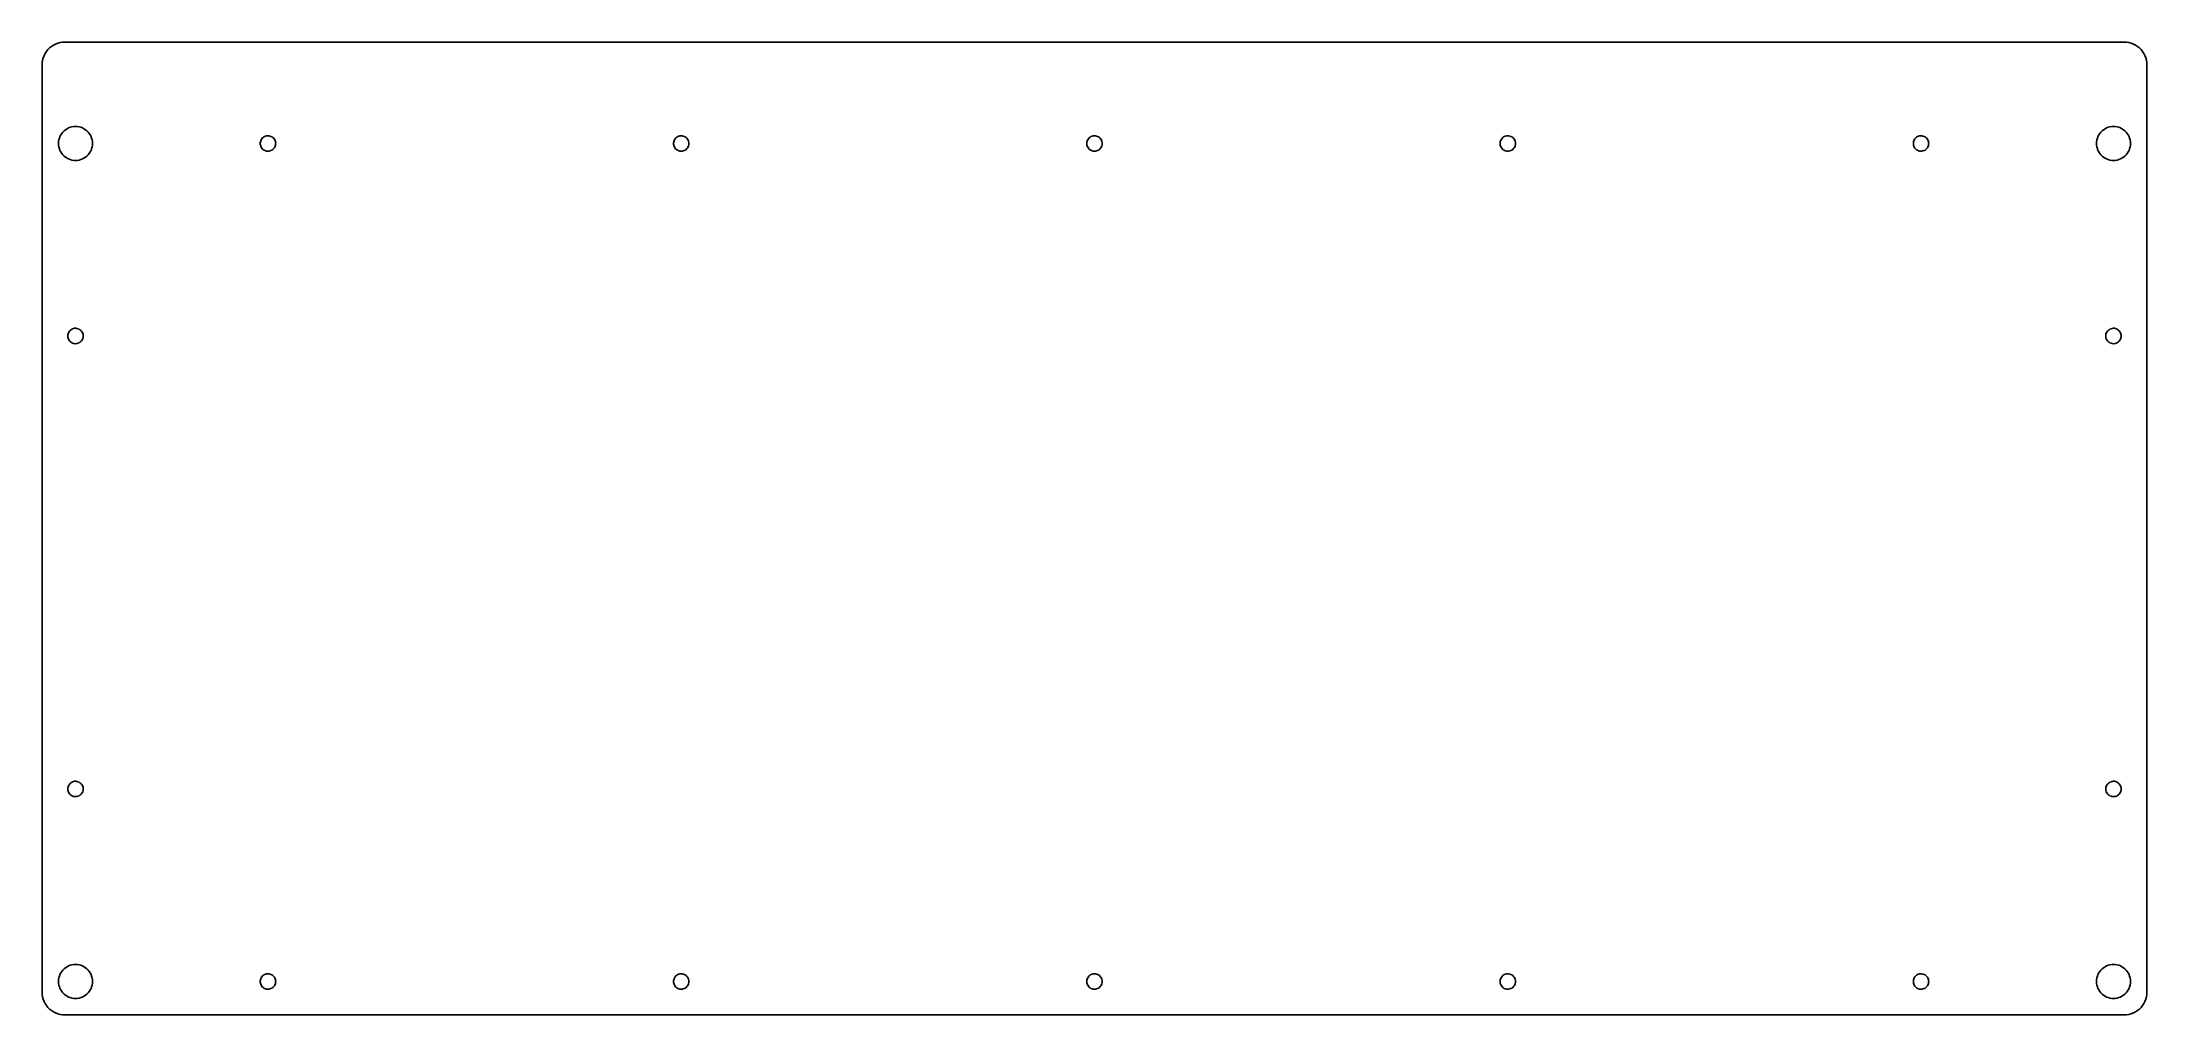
# Model space of a CAD drawing. Header units: metres. Extents: x -232 to 232, y -107 to 107.
import ezdxf

# ---------------------------------------------------------------- set-up
doc = ezdxf.new("R2010")
doc.units = ezdxf.units.M

msp = doc.modelspace()

# ---------------------------------------------------------------- linework, layer by layer
for p, q in [((-229.409, 106.943), (-229.875, 106.705)), ((-228.92, 107.13), (-229.409, 106.943)), ((-228.415, 107.266), (-228.92, 107.13)), ((-227.898, 107.348), (-228.415, 107.266)), ((-227.375, 107.375), (-227.898, 107.348)), ((227.375, 107.375), (-227.375, 107.375)), ((227.898, 107.348), (227.375, 107.375)), ((228.415, 107.266), (227.898, 107.348)), ((228.92, 107.13), (228.415, 107.266)), ((229.409, 106.943), (228.92, 107.13)), ((229.875, 106.705), (229.409, 106.943)), ((-232.348, 102.898), (-232.375, 102.375)), ((-232.375, 102.375), (-232.375, -102.375)), ((-232.266, 103.415), (-232.348, 102.898)), ((-232.13, 103.92), (-232.266, 103.415)), ((-231.943, 104.409), (-232.13, 103.92)), ((-231.705, 104.875), (-231.943, 104.409)), ((-231.42, 105.314), (-231.705, 104.875)), ((-231.091, 105.721), (-231.42, 105.314)), ((-230.721, 106.091), (-231.091, 105.721)), ((-230.314, 106.42), (-230.721, 106.091)), ((-229.875, 106.705), (-230.314, 106.42)), ((230.314, 106.42), (229.875, 106.705)), ((230.721, 106.091), (230.314, 106.42)), ((231.091, 105.721), (230.721, 106.091)), ((231.42, 105.314), (231.091, 105.721)), ((231.705, 104.875), (231.42, 105.314)), ((231.943, 104.409), (231.705, 104.875)), ((232.13, 103.92), (231.943, 104.409)), ((232.266, 103.415), (232.13, 103.92)), ((232.348, 102.898), (232.266, 103.415)), ((232.375, 102.375), (232.348, 102.898)), ((232.375, -102.375), (232.375, 102.375)), ((-226.875, 88.2476), (-226.525, 88.4258)), ((-226.525, 88.4258), (-226.159, 88.5665)), ((-226.159, 88.5665), (-225.78, 88.668)), ((-225.78, 88.668), (-225.392, 88.7294)), ((-225.392, 88.7294), (-225, 88.75)), ((-225, 88.75), (-224.608, 88.7294)), ((-224.608, 88.7294), (-224.22, 88.668)), ((-224.22, 88.668), (-223.841, 88.5665)), ((-223.841, 88.5665), (-223.475, 88.4258)), ((-223.475, 88.4258), (-223.125, 88.2476)), ((223.125, 88.2476), (223.475, 88.4258)), ((223.475, 88.4258), (223.841, 88.5665)), ((223.841, 88.5665), (224.22, 88.668)), ((224.22, 88.668), (224.608, 88.7294)), ((224.608, 88.7294), (225, 88.75)), ((225, 88.75), (225.392, 88.7294)), ((225.392, 88.7294), (225.78, 88.668)), ((225.78, 88.668), (226.159, 88.5665)), ((226.159, 88.5665), (226.525, 88.4258)), ((226.525, 88.4258), (226.875, 88.2476)), ((-228.75, 85), (-228.729, 85.392)), ((-228.729, 84.608), (-228.75, 85)), ((-228.729, 85.392), (-228.668, 85.7797)), ((-228.668, 84.2203), (-228.729, 84.608)), ((-228.668, 85.7797), (-228.566, 86.1588)), ((-228.566, 83.8412), (-228.668, 84.2203)), ((-228.566, 86.1588), (-228.426, 86.5253)), ((-228.426, 83.4747), (-228.566, 83.8412)), ((-228.426, 86.5253), (-228.248, 86.875)), ((-228.248, 86.875), (-228.034, 87.2042)), ((-228.034, 87.2042), (-227.787, 87.5092)), ((-227.787, 87.5092), (-227.509, 87.7868)), ((-227.509, 87.7868), (-227.204, 88.0338)), ((-227.204, 88.0338), (-226.875, 88.2476)), ((-223.125, 88.2476), (-222.796, 88.0338)), ((-222.796, 88.0338), (-222.491, 87.7868)), ((-222.491, 87.7868), (-222.213, 87.5092)), ((-222.213, 87.5092), (-221.966, 87.2042)), ((-221.966, 87.2042), (-221.752, 86.875)), ((-221.752, 86.875), (-221.574, 86.5253)), ((-221.574, 86.5253), (-221.434, 86.1588)), ((-221.434, 83.8412), (-221.574, 83.4747)), ((-221.434, 86.1588), (-221.332, 85.7797)), ((-221.332, 84.2203), (-221.434, 83.8412)), ((-221.332, 85.7797), (-221.271, 85.392)), ((-221.271, 84.608), (-221.332, 84.2203)), ((-221.271, 85.392), (-221.25, 85)), ((-221.25, 85), (-221.271, 84.608)), ((-184.195, 85.1241), (-184.159, 85.3696)), ((-184.195, 84.8759), (-184.195, 85.1241)), ((-184.159, 84.6304), (-184.195, 84.8759)), ((-184.159, 85.3696), (-184.088, 85.6073)), ((-184.088, 84.3927), (-184.159, 84.6304)), ((-184.088, 85.6073), (-183.982, 85.832)), ((-183.982, 84.168), (-184.088, 84.3927)), ((-183.982, 85.832), (-183.846, 86.039)), ((-183.846, 83.961), (-183.982, 84.168)), ((-183.846, 86.039), (-183.68, 86.2238)), ((-183.68, 83.7762), (-183.846, 83.961)), ((-183.68, 86.2238), (-183.489, 86.3826)), ((-183.489, 83.6174), (-183.68, 83.7762)), ((-183.489, 86.3826), (-183.277, 86.5119)), ((-183.277, 86.5119), (-183.049, 86.6089)), ((-183.049, 86.6089), (-182.809, 86.6717)), ((-182.809, 86.6717), (-182.562, 86.6989)), ((-182.562, 86.6989), (-182.314, 86.6898)), ((-182.314, 86.6898), (-182.07, 86.6447)), ((-182.07, 86.6447), (-181.835, 86.5646)), ((-181.835, 86.5646), (-181.614, 86.4511)), ((-181.614, 86.4511), (-181.413, 86.3067)), ((-181.413, 83.6933), (-181.614, 83.5489)), ((-181.413, 86.3067), (-181.234, 86.1344)), ((-181.234, 83.8656), (-181.413, 83.6933)), ((-181.234, 86.1344), (-181.082, 85.938)), ((-181.082, 84.062), (-181.234, 83.8656)), ((-181.082, 85.938), (-180.961, 85.7216)), ((-180.961, 84.2784), (-181.082, 84.062)), ((-180.961, 85.7216), (-180.872, 85.4898)), ((-180.872, 84.5102), (-180.961, 84.2784)), ((-180.872, 85.4898), (-180.818, 85.2475)), ((-180.818, 84.7525), (-180.872, 84.5102)), ((-180.818, 85.2475), (-180.8, 85)), ((-180.8, 85), (-180.818, 84.7525)), ((-92.9455, 85.1241), (-92.9093, 85.3696)), ((-92.9455, 84.8759), (-92.9455, 85.1241)), ((-92.9093, 84.6304), (-92.9455, 84.8759)), ((-92.9093, 85.3696), (-92.8378, 85.6073)), ((-92.8378, 84.3927), (-92.9093, 84.6304)), ((-92.8378, 85.6073), (-92.7325, 85.832)), ((-92.7325, 84.168), (-92.8378, 84.3927)), ((-92.7325, 85.832), (-92.5955, 86.039)), ((-92.5955, 83.961), (-92.7325, 84.168)), ((-92.5955, 86.039), (-92.4299, 86.2238)), ((-92.4299, 83.7762), (-92.5955, 83.961)), ((-92.4299, 86.2238), (-92.2392, 86.3826)), ((-92.2392, 83.6174), (-92.4299, 83.7762)), ((-92.2392, 86.3826), (-92.0273, 86.5119)), ((-92.0273, 86.5119), (-91.7989, 86.6089)), ((-91.7989, 86.6089), (-91.5588, 86.6717)), ((-91.5588, 86.6717), (-91.3121, 86.6989)), ((-91.3121, 86.6989), (-91.0641, 86.6898)), ((-91.0641, 86.6898), (-90.82, 86.6447)), ((-90.82, 86.6447), (-90.5851, 86.5646)), ((-90.5851, 86.5646), (-90.3644, 86.4511)), ((-90.3644, 86.4511), (-90.1626, 86.3067)), ((-90.1626, 83.6933), (-90.3644, 83.5489)), ((-90.1626, 86.3067), (-89.9839, 86.1344)), ((-89.9839, 83.8656), (-90.1626, 83.6933)), ((-89.9839, 86.1344), (-89.8322, 85.938)), ((-89.8322, 84.062), (-89.9839, 83.8656)), ((-89.8322, 85.938), (-89.7107, 85.7216)), ((-89.7107, 84.2784), (-89.8322, 84.062)), ((-89.7107, 85.7216), (-89.6221, 85.4898)), ((-89.6221, 84.5102), (-89.7107, 84.2784)), ((-89.6221, 85.4898), (-89.5681, 85.2475)), ((-89.5681, 84.7525), (-89.6221, 84.5102)), ((-89.5681, 85.2475), (-89.55, 85)), ((-89.55, 85), (-89.5681, 84.7525)), ((-1.69545, 85.1241), (-1.65932, 85.3696)), ((-1.69545, 84.8759), (-1.69545, 85.1241)), ((-1.65932, 84.6304), (-1.69545, 84.8759)), ((-1.65932, 85.3696), (-1.58781, 85.6073)), ((-1.58781, 84.3927), (-1.65932, 84.6304)), ((-1.58781, 85.6073), (-1.48248, 85.832)), ((-1.48248, 84.168), (-1.58781, 84.3927)), ((-1.48248, 85.832), (-1.34554, 86.039)), ((-1.34554, 83.961), (-1.48248, 84.168)), ((-1.34554, 86.039), (-1.17992, 86.2238)), ((-1.17992, 83.7762), (-1.34554, 83.961)), ((-1.17992, 86.2238), (-0.98915, 86.3826)), ((-0.98915, 83.6174), (-1.17992, 83.7762)), ((-0.98915, 86.3826), (-0.7773, 86.5119)), ((-0.7773, 86.5119), (-0.54889, 86.6089)), ((-0.54889, 86.6089), (-0.30878, 86.6717)), ((-0.30878, 86.6717), (-0.06207, 86.6989)), ((-0.06207, 86.6989), (0.18593, 86.6898)), ((0.18593, 86.6898), (0.42998, 86.6447)), ((0.42998, 86.6447), (0.66487, 86.5646)), ((0.66487, 86.5646), (0.88559, 86.4511)), ((0.88559, 86.4511), (1.08743, 86.3067)), ((1.08743, 83.6933), (0.88559, 83.5489)), ((1.08743, 86.3067), (1.2661, 86.1344)), ((1.2661, 83.8656), (1.08743, 83.6933)), ((1.2661, 86.1344), (1.41779, 85.938)), ((1.41779, 84.062), (1.2661, 83.8656)), ((1.41779, 85.938), (1.53926, 85.7216)), ((1.53926, 84.2784), (1.41779, 84.062)), ((1.53926, 85.7216), (1.62791, 85.4898)), ((1.62791, 84.5102), (1.53926, 84.2784)), ((1.62791, 85.4898), (1.68187, 85.2475)), ((1.68187, 84.7525), (1.62791, 84.5102)), ((1.68187, 85.2475), (1.7, 85)), ((1.7, 85), (1.68187, 84.7525)), ((89.5545, 85.1241), (89.5907, 85.3696)), ((89.5545, 84.8759), (89.5545, 85.1241)), ((89.5907, 84.6304), (89.5545, 84.8759)), ((89.5907, 85.3696), (89.6622, 85.6073)), ((89.6622, 84.3927), (89.5907, 84.6304)), ((89.6622, 85.6073), (89.7675, 85.832)), ((89.7675, 84.168), (89.6622, 84.3927)), ((89.7675, 85.832), (89.9044, 86.039)), ((89.9044, 83.961), (89.7675, 84.168)), ((89.9044, 86.039), (90.0701, 86.2238)), ((90.0701, 83.7762), (89.9044, 83.961)), ((90.0701, 86.2238), (90.2608, 86.3826)), ((90.2608, 83.6174), (90.0701, 83.7762)), ((90.2608, 86.3826), (90.4727, 86.5119)), ((90.4727, 86.5119), (90.7011, 86.6089)), ((90.7011, 86.6089), (90.9412, 86.6717)), ((90.9412, 86.6717), (91.1879, 86.6989)), ((91.1879, 86.6989), (91.4359, 86.6898)), ((91.4359, 86.6898), (91.68, 86.6447)), ((91.68, 86.6447), (91.9149, 86.5646)), ((91.9149, 86.5646), (92.1356, 86.4511)), ((92.1356, 86.4511), (92.3374, 86.3067)), ((92.3374, 83.6933), (92.1356, 83.5489)), ((92.3374, 86.3067), (92.5161, 86.1344)), ((92.5161, 83.8656), (92.3374, 83.6933)), ((92.5161, 86.1344), (92.6678, 85.938)), ((92.6678, 84.062), (92.5161, 83.8656)), ((92.6678, 85.938), (92.7893, 85.7216)), ((92.7893, 84.2784), (92.6678, 84.062)), ((92.7893, 85.7216), (92.8779, 85.4898)), ((92.8779, 84.5102), (92.7893, 84.2784)), ((92.8779, 85.4898), (92.9319, 85.2475)), ((92.9319, 84.7525), (92.8779, 84.5102)), ((92.9319, 85.2475), (92.95, 85)), ((92.95, 85), (92.9319, 84.7525)), ((180.805, 85.1241), (180.841, 85.3696)), ((180.805, 84.8759), (180.805, 85.1241)), ((180.841, 84.6304), (180.805, 84.8759)), ((180.841, 85.3696), (180.912, 85.6073)), ((180.912, 84.3927), (180.841, 84.6304)), ((180.912, 85.6073), (181.018, 85.832)), ((181.018, 84.168), (180.912, 84.3927)), ((181.018, 85.832), (181.154, 86.039)), ((181.154, 83.961), (181.018, 84.168)), ((181.154, 86.039), (181.32, 86.2238)), ((181.32, 83.7762), (181.154, 83.961)), ((181.32, 86.2238), (181.511, 86.3826)), ((181.511, 83.6174), (181.32, 83.7762)), ((181.511, 86.3826), (181.723, 86.5119)), ((181.723, 86.5119), (181.951, 86.6089)), ((181.951, 86.6089), (182.191, 86.6717)), ((182.191, 86.6717), (182.438, 86.6989)), ((182.438, 86.6989), (182.686, 86.6898)), ((182.686, 86.6898), (182.93, 86.6447)), ((182.93, 86.6447), (183.165, 86.5646)), ((183.165, 86.5646), (183.386, 86.4511)), ((183.386, 86.4511), (183.587, 86.3067)), ((183.587, 83.6933), (183.386, 83.5489)), ((183.587, 86.3067), (183.766, 86.1344)), ((183.766, 83.8656), (183.587, 83.6933)), ((183.766, 86.1344), (183.918, 85.938)), ((183.918, 84.062), (183.766, 83.8656)), ((183.918, 85.938), (184.039, 85.7216)), ((184.039, 84.2784), (183.918, 84.062)), ((184.039, 85.7216), (184.128, 85.4898)), ((184.128, 84.5102), (184.039, 84.2784)), ((184.128, 85.4898), (184.182, 85.2475)), ((184.182, 84.7525), (184.128, 84.5102)), ((184.182, 85.2475), (184.2, 85)), ((184.2, 85), (184.182, 84.7525)), ((221.25, 85), (221.271, 85.392)), ((221.271, 84.608), (221.25, 85)), ((221.271, 85.392), (221.332, 85.7797)), ((221.332, 84.2203), (221.271, 84.608)), ((221.332, 85.7797), (221.434, 86.1588)), ((221.434, 83.8412), (221.332, 84.2203)), ((221.434, 86.1588), (221.574, 86.5253)), ((221.574, 83.4747), (221.434, 83.8412)), ((221.574, 86.5253), (221.752, 86.875)), ((221.752, 86.875), (221.966, 87.2042)), ((221.966, 87.2042), (222.213, 87.5092)), ((222.213, 87.5092), (222.491, 87.7868)), ((222.491, 87.7868), (222.796, 88.0338)), ((222.796, 88.0338), (223.125, 88.2476)), ((226.875, 88.2476), (227.204, 88.0338)), ((227.204, 88.0338), (227.509, 87.7868)), ((227.509, 87.7868), (227.787, 87.5092)), ((227.787, 87.5092), (228.034, 87.2042)), ((228.034, 87.2042), (228.248, 86.875)), ((228.248, 86.875), (228.426, 86.5253)), ((228.426, 86.5253), (228.566, 86.1588)), ((228.566, 83.8412), (228.426, 83.4747)), ((228.566, 86.1588), (228.668, 85.7797)), ((228.668, 84.2203), (228.566, 83.8412)), ((228.668, 85.7797), (228.729, 85.392)), ((228.729, 84.608), (228.668, 84.2203)), ((228.729, 85.392), (228.75, 85)), ((228.75, 85), (228.729, 84.608)), ((-228.248, 83.125), (-228.426, 83.4747)), ((-228.034, 82.7958), (-228.248, 83.125)), ((-227.787, 82.4908), (-228.034, 82.7958)), ((-227.509, 82.2132), (-227.787, 82.4908)), ((-227.204, 81.9662), (-227.509, 82.2132)), ((-226.875, 81.7524), (-227.204, 81.9662)), ((-226.525, 81.5742), (-226.875, 81.7524)), ((-226.159, 81.4335), (-226.525, 81.5742)), ((-225.78, 81.3319), (-226.159, 81.4335)), ((-225.392, 81.2705), (-225.78, 81.3319)), ((-225, 81.25), (-225.392, 81.2705)), ((-224.608, 81.2705), (-225, 81.25)), ((-224.22, 81.3319), (-224.608, 81.2705)), ((-223.841, 81.4335), (-224.22, 81.3319)), ((-223.475, 81.5742), (-223.841, 81.4335)), ((-223.125, 81.7524), (-223.475, 81.5742)), ((-222.796, 81.9662), (-223.125, 81.7524)), ((-222.491, 82.2132), (-222.796, 81.9662)), ((-222.213, 82.4908), (-222.491, 82.2132)), ((-221.966, 82.7958), (-222.213, 82.4908)), ((-221.752, 83.125), (-221.966, 82.7958)), ((-221.574, 83.4747), (-221.752, 83.125)), ((-183.277, 83.4881), (-183.489, 83.6174)), ((-183.049, 83.3911), (-183.277, 83.4881)), ((-182.809, 83.3283), (-183.049, 83.3911)), ((-182.562, 83.3011), (-182.809, 83.3283)), ((-182.314, 83.3102), (-182.562, 83.3011)), ((-182.07, 83.3553), (-182.314, 83.3102)), ((-181.835, 83.4354), (-182.07, 83.3553)), ((-181.614, 83.5489), (-181.835, 83.4354)), ((-92.0273, 83.4881), (-92.2392, 83.6174)), ((-91.7989, 83.3911), (-92.0273, 83.4881)), ((-91.5588, 83.3283), (-91.7989, 83.3911)), ((-91.3121, 83.3011), (-91.5588, 83.3283)), ((-91.0641, 83.3102), (-91.3121, 83.3011)), ((-90.82, 83.3553), (-91.0641, 83.3102)), ((-90.5851, 83.4354), (-90.82, 83.3553)), ((-90.3644, 83.5489), (-90.5851, 83.4354)), ((-0.7773, 83.4881), (-0.98915, 83.6174)), ((-0.54889, 83.3911), (-0.7773, 83.4881)), ((-0.30878, 83.3283), (-0.54889, 83.3911)), ((-0.06207, 83.3011), (-0.30878, 83.3283)), ((0.18593, 83.3102), (-0.06207, 83.3011)), ((0.42998, 83.3553), (0.18593, 83.3102)), ((0.66487, 83.4354), (0.42998, 83.3553)), ((0.88559, 83.5489), (0.66487, 83.4354)), ((90.4727, 83.4881), (90.2608, 83.6174)), ((90.7011, 83.3911), (90.4727, 83.4881)), ((90.9412, 83.3283), (90.7011, 83.3911)), ((91.1879, 83.3011), (90.9412, 83.3283)), ((91.4359, 83.3102), (91.1879, 83.3011)), ((91.68, 83.3553), (91.4359, 83.3102)), ((91.9149, 83.4354), (91.68, 83.3553)), ((92.1356, 83.5489), (91.9149, 83.4354)), ((181.723, 83.4881), (181.511, 83.6174)), ((181.951, 83.3911), (181.723, 83.4881)), ((182.191, 83.3283), (181.951, 83.3911)), ((182.438, 83.3011), (182.191, 83.3283)), ((182.686, 83.3102), (182.438, 83.3011)), ((182.93, 83.3553), (182.686, 83.3102)), ((183.165, 83.4354), (182.93, 83.3553)), ((183.386, 83.5489), (183.165, 83.4354)), ((221.752, 83.125), (221.574, 83.4747)), ((221.966, 82.7958), (221.752, 83.125)), ((222.213, 82.4908), (221.966, 82.7958)), ((222.491, 82.2132), (222.213, 82.4908)), ((222.796, 81.9662), (222.491, 82.2132)), ((223.125, 81.7524), (222.796, 81.9662)), ((223.475, 81.5742), (223.125, 81.7524)), ((223.841, 81.4335), (223.475, 81.5742)), ((224.22, 81.3319), (223.841, 81.4335)), ((224.608, 81.2705), (224.22, 81.3319)), ((225, 81.25), (224.608, 81.2705)), ((225.392, 81.2705), (225, 81.25)), ((225.78, 81.3319), (225.392, 81.2705)), ((226.159, 81.4335), (225.78, 81.3319)), ((226.525, 81.5742), (226.159, 81.4335)), ((226.875, 81.7524), (226.525, 81.5742)), ((227.204, 81.9662), (226.875, 81.7524)), ((227.509, 82.2132), (227.204, 81.9662)), ((227.787, 82.4908), (227.509, 82.2132)), ((228.034, 82.7958), (227.787, 82.4908)), ((228.248, 83.125), (228.034, 82.7958)), ((228.426, 83.4747), (228.248, 83.125)), ((-226.7, 42.5), (-226.682, 42.7475)), ((-226.682, 42.2525), (-226.7, 42.5)), ((-226.682, 42.7475), (-226.628, 42.9898)), ((-226.628, 42.0102), (-226.682, 42.2525)), ((-226.628, 42.9898), (-226.539, 43.2216)), ((-226.539, 41.7784), (-226.628, 42.0102)), ((-226.539, 43.2216), (-226.418, 43.438)), ((-226.418, 43.438), (-226.266, 43.6344)), ((-226.266, 43.6344), (-226.087, 43.8067)), ((-226.087, 43.8067), (-225.886, 43.9511)), ((-225.886, 43.9511), (-225.665, 44.0646)), ((-225.665, 44.0646), (-225.43, 44.1447)), ((-225.43, 44.1447), (-225.186, 44.1898)), ((-225.186, 44.1898), (-224.938, 44.1989)), ((-224.938, 44.1989), (-224.691, 44.1717)), ((-224.691, 44.1717), (-224.451, 44.1089)), ((-224.451, 44.1089), (-224.223, 44.0119)), ((-224.223, 44.0119), (-224.011, 43.8826)), ((-224.011, 43.8826), (-223.82, 43.7238)), ((-223.82, 43.7238), (-223.654, 43.539)), ((-223.654, 43.539), (-223.518, 43.332)), ((-223.518, 43.332), (-223.412, 43.1073)), ((-223.412, 41.8927), (-223.518, 41.668)), ((-223.412, 43.1073), (-223.341, 42.8696)), ((-223.341, 42.1304), (-223.412, 41.8927)), ((-223.341, 42.8696), (-223.305, 42.6241)), ((-223.305, 42.3759), (-223.341, 42.1304)), ((-223.305, 42.6241), (-223.305, 42.3759)), ((223.305, 42.6241), (223.341, 42.8696)), ((223.305, 42.3759), (223.305, 42.6241)), ((223.341, 42.1304), (223.305, 42.3759)), ((223.341, 42.8696), (223.412, 43.1073)), ((223.412, 41.8927), (223.341, 42.1304)), ((223.412, 43.1073), (223.518, 43.332)), ((223.518, 41.668), (223.412, 41.8927)), ((223.518, 43.332), (223.654, 43.539)), ((223.654, 43.539), (223.82, 43.7238)), ((223.82, 43.7238), (224.011, 43.8826)), ((224.011, 43.8826), (224.223, 44.0119)), ((224.223, 44.0119), (224.451, 44.1089)), ((224.451, 44.1089), (224.691, 44.1717)), ((224.691, 44.1717), (224.938, 44.1989)), ((224.938, 44.1989), (225.186, 44.1898)), ((225.186, 44.1898), (225.43, 44.1447)), ((225.43, 44.1447), (225.665, 44.0646)), ((225.665, 44.0646), (225.886, 43.9511)), ((225.886, 43.9511), (226.087, 43.8067)), ((226.087, 43.8067), (226.266, 43.6344)), ((226.266, 43.6344), (226.418, 43.438)), ((226.418, 43.438), (226.539, 43.2216)), ((226.539, 43.2216), (226.628, 42.9898)), ((226.628, 42.0102), (226.539, 41.7784)), ((226.628, 42.9898), (226.682, 42.7475)), ((226.682, 42.2525), (226.628, 42.0102)), ((226.682, 42.7475), (226.7, 42.5)), ((226.7, 42.5), (226.682, 42.2525)), ((-226.418, 41.562), (-226.539, 41.7784)), ((-226.266, 41.3656), (-226.418, 41.562)), ((-226.087, 41.1933), (-226.266, 41.3656)), ((-225.886, 41.0489), (-226.087, 41.1933)), ((-225.665, 40.9354), (-225.886, 41.0489)), ((-225.43, 40.8553), (-225.665, 40.9354)), ((-225.186, 40.8102), (-225.43, 40.8553)), ((-224.938, 40.8011), (-225.186, 40.8102)), ((-224.691, 40.8283), (-224.938, 40.8011)), ((-224.451, 40.8911), (-224.691, 40.8283)), ((-224.223, 40.9881), (-224.451, 40.8911)), ((-224.011, 41.1174), (-224.223, 40.9881)), ((-223.82, 41.2762), (-224.011, 41.1174)), ((-223.654, 41.461), (-223.82, 41.2762)), ((-223.518, 41.668), (-223.654, 41.461)), ((223.654, 41.461), (223.518, 41.668)), ((223.82, 41.2762), (223.654, 41.461)), ((224.011, 41.1174), (223.82, 41.2762)), ((224.223, 40.9881), (224.011, 41.1174)), ((224.451, 40.8911), (224.223, 40.9881)), ((224.691, 40.8283), (224.451, 40.8911)), ((224.938, 40.8011), (224.691, 40.8283)), ((225.186, 40.8102), (224.938, 40.8011)), ((225.43, 40.8553), (225.186, 40.8102)), ((225.665, 40.9354), (225.43, 40.8553)), ((225.886, 41.0489), (225.665, 40.9354)), ((226.087, 41.1933), (225.886, 41.0489)), ((226.266, 41.3656), (226.087, 41.1933)), ((226.418, 41.562), (226.266, 41.3656)), ((226.539, 41.7784), (226.418, 41.562)), ((-226.7, -57.5), (-226.682, -57.2525)), ((-226.682, -57.7475), (-226.7, -57.5)), ((-226.682, -57.2525), (-226.628, -57.0102)), ((-226.628, -57.9898), (-226.682, -57.7475)), ((-226.628, -57.0102), (-226.539, -56.7784)), ((-226.539, -58.2216), (-226.628, -57.9898)), ((-226.539, -56.7784), (-226.418, -56.562)), ((-226.418, -58.438), (-226.539, -58.2216)), ((-226.418, -56.562), (-226.266, -56.3656)), ((-226.266, -58.6344), (-226.418, -58.438)), ((-226.266, -56.3656), (-226.087, -56.1933)), ((-226.087, -58.8067), (-226.266, -58.6344)), ((-226.087, -56.1933), (-225.886, -56.0489)), ((-225.886, -58.9511), (-226.087, -58.8067)), ((-225.886, -56.0489), (-225.665, -55.9354)), ((-225.665, -59.0646), (-225.886, -58.9511)), ((-225.665, -55.9354), (-225.43, -55.8553)), ((-225.43, -59.1447), (-225.665, -59.0646)), ((-225.43, -55.8553), (-225.186, -55.8102)), ((-225.186, -59.1898), (-225.43, -59.1447)), ((-225.186, -55.8102), (-224.938, -55.8011)), ((-224.938, -59.1989), (-225.186, -59.1898)), ((-224.938, -55.8011), (-224.691, -55.8283)), ((-224.691, -59.1717), (-224.938, -59.1989)), ((-224.691, -55.8283), (-224.451, -55.8911)), ((-224.451, -59.1089), (-224.691, -59.1717)), ((-224.451, -55.8911), (-224.223, -55.9881)), ((-224.223, -59.0119), (-224.451, -59.1089)), ((-224.223, -55.9881), (-224.011, -56.1174)), ((-224.011, -58.8826), (-224.223, -59.0119)), ((-224.011, -56.1174), (-223.82, -56.2762)), ((-223.82, -58.7238), (-224.011, -58.8826)), ((-223.82, -56.2762), (-223.654, -56.461)), ((-223.654, -58.539), (-223.82, -58.7238)), ((-223.654, -56.461), (-223.518, -56.668)), ((-223.518, -58.332), (-223.654, -58.539)), ((-223.518, -56.668), (-223.412, -56.8927)), ((-223.412, -58.1073), (-223.518, -58.332)), ((-223.412, -56.8927), (-223.341, -57.1304)), ((-223.341, -57.8696), (-223.412, -58.1073)), ((-223.341, -57.1304), (-223.305, -57.3759)), ((-223.305, -57.6241), (-223.341, -57.8696)), ((-223.305, -57.3759), (-223.305, -57.6241)), ((223.305, -57.3759), (223.341, -57.1304)), ((223.305, -57.6241), (223.305, -57.3759)), ((223.341, -57.8696), (223.305, -57.6241)), ((223.341, -57.1304), (223.412, -56.8927)), ((223.412, -58.1073), (223.341, -57.8696)), ((223.412, -56.8927), (223.518, -56.668)), ((223.518, -58.332), (223.412, -58.1073)), ((223.518, -56.668), (223.654, -56.461)), ((223.654, -58.539), (223.518, -58.332)), ((223.654, -56.461), (223.82, -56.2762)), ((223.82, -58.7238), (223.654, -58.539)), ((223.82, -56.2762), (224.011, -56.1174)), ((224.011, -58.8826), (223.82, -58.7238)), ((224.011, -56.1174), (224.223, -55.9881)), ((224.223, -59.0119), (224.011, -58.8826)), ((224.223, -55.9881), (224.451, -55.8911)), ((224.451, -59.1089), (224.223, -59.0119)), ((224.451, -55.8911), (224.691, -55.8283)), ((224.691, -59.1717), (224.451, -59.1089)), ((224.691, -55.8283), (224.938, -55.8011)), ((224.938, -59.1989), (224.691, -59.1717)), ((224.938, -55.8011), (225.186, -55.8102)), ((225.186, -59.1898), (224.938, -59.1989)), ((225.186, -55.8102), (225.43, -55.8553)), ((225.43, -59.1447), (225.186, -59.1898)), ((225.43, -55.8553), (225.665, -55.9354)), ((225.665, -59.0646), (225.43, -59.1447)), ((225.665, -55.9354), (225.886, -56.0489)), ((225.886, -58.9511), (225.665, -59.0646)), ((225.886, -56.0489), (226.087, -56.1933)), ((226.087, -58.8067), (225.886, -58.9511)), ((226.087, -56.1933), (226.266, -56.3656)), ((226.266, -58.6344), (226.087, -58.8067)), ((226.266, -56.3656), (226.418, -56.562)), ((226.418, -58.438), (226.266, -58.6344)), ((226.418, -56.562), (226.539, -56.7784)), ((226.539, -58.2216), (226.418, -58.438)), ((226.539, -56.7784), (226.628, -57.0102)), ((226.628, -57.9898), (226.539, -58.2216)), ((226.628, -57.0102), (226.682, -57.2525)), ((226.682, -57.7475), (226.628, -57.9898)), ((226.682, -57.2525), (226.7, -57.5)), ((226.7, -57.5), (226.682, -57.7475)), ((-228.034, -97.7958), (-227.787, -97.4908)), ((-227.787, -97.4908), (-227.509, -97.2132)), ((-227.509, -97.2132), (-227.204, -96.9662)), ((-227.204, -96.9662), (-226.875, -96.7524)), ((-226.875, -96.7524), (-226.525, -96.5742)), ((-226.525, -96.5742), (-226.159, -96.4335)), ((-226.159, -96.4335), (-225.78, -96.3319)), ((-225.78, -96.3319), (-225.392, -96.2705)), ((-225.392, -96.2705), (-225, -96.25)), ((-225, -96.25), (-224.608, -96.2705)), ((-224.608, -96.2705), (-224.22, -96.3319)), ((-224.22, -96.3319), (-223.841, -96.4335)), ((-223.841, -96.4335), (-223.475, -96.5742)), ((-223.475, -96.5742), (-223.125, -96.7524)), ((-223.125, -96.7524), (-222.796, -96.9662)), ((-222.796, -96.9662), (-222.491, -97.2132)), ((-222.491, -97.2132), (-222.213, -97.4908)), ((-222.213, -97.4908), (-221.966, -97.7958)), ((221.966, -97.7958), (222.213, -97.4908)), ((222.213, -97.4908), (222.491, -97.2132)), ((222.491, -97.2132), (222.796, -96.9662)), ((222.796, -96.9662), (223.125, -96.7524)), ((223.125, -96.7524), (223.475, -96.5742)), ((223.475, -96.5742), (223.841, -96.4335)), ((223.841, -96.4335), (224.22, -96.3319)), ((224.22, -96.3319), (224.608, -96.2705)), ((224.608, -96.2705), (225, -96.25)), ((225, -96.25), (225.392, -96.2705)), ((225.392, -96.2705), (225.78, -96.3319)), ((225.78, -96.3319), (226.159, -96.4335)), ((226.159, -96.4335), (226.525, -96.5742)), ((226.525, -96.5742), (226.875, -96.7524)), ((226.875, -96.7524), (227.204, -96.9662)), ((227.204, -96.9662), (227.509, -97.2132)), ((227.509, -97.2132), (227.787, -97.4908)), ((227.787, -97.4908), (228.034, -97.7958)), ((-228.75, -100), (-228.729, -99.608)), ((-228.729, -100.392), (-228.75, -100)), ((-228.729, -99.608), (-228.668, -99.2203)), ((-228.668, -100.78), (-228.729, -100.392)), ((-228.668, -99.2203), (-228.566, -98.8412)), ((-228.566, -101.159), (-228.668, -100.78)), ((-228.566, -98.8412), (-228.426, -98.4747)), ((-228.426, -101.525), (-228.566, -101.159)), ((-228.426, -98.4747), (-228.248, -98.125)), ((-228.248, -101.875), (-228.426, -101.525)), ((-228.248, -98.125), (-228.034, -97.7958)), ((-228.034, -102.204), (-228.248, -101.875)), ((-227.787, -102.509), (-228.034, -102.204)), ((-221.966, -102.204), (-222.213, -102.509)), ((-221.966, -97.7958), (-221.752, -98.125)), ((-221.752, -101.875), (-221.966, -102.204)), ((-221.752, -98.125), (-221.574, -98.4747)), ((-221.574, -101.525), (-221.752, -101.875)), ((-221.574, -98.4747), (-221.434, -98.8412)), ((-221.434, -101.159), (-221.574, -101.525)), ((-221.434, -98.8412), (-221.332, -99.2203)), ((-221.332, -100.78), (-221.434, -101.159)), ((-221.332, -99.2203), (-221.271, -99.608)), ((-221.271, -100.392), (-221.332, -100.78)), ((-221.271, -99.608), (-221.25, -100)), ((-221.25, -100), (-221.271, -100.392)), ((-184.195, -99.8759), (-184.159, -99.6304)), ((-184.195, -100.124), (-184.195, -99.8759)), ((-184.159, -100.37), (-184.195, -100.124)), ((-184.159, -99.6304), (-184.088, -99.3927)), ((-184.088, -100.607), (-184.159, -100.37)), ((-184.088, -99.3927), (-183.982, -99.168)), ((-183.982, -100.832), (-184.088, -100.607)), ((-183.982, -99.168), (-183.846, -98.961)), ((-183.846, -101.039), (-183.982, -100.832)), ((-183.846, -98.961), (-183.68, -98.7762)), ((-183.68, -101.224), (-183.846, -101.039)), ((-183.68, -98.7762), (-183.489, -98.6174)), ((-183.489, -101.383), (-183.68, -101.224)), ((-183.489, -98.6174), (-183.277, -98.4881)), ((-183.277, -101.512), (-183.489, -101.383)), ((-183.277, -98.4881), (-183.049, -98.3911)), ((-183.049, -101.609), (-183.277, -101.512)), ((-183.049, -98.3911), (-182.809, -98.3283)), ((-182.809, -101.672), (-183.049, -101.609)), ((-182.809, -98.3283), (-182.562, -98.3011)), ((-182.562, -101.699), (-182.809, -101.672)), ((-182.562, -98.3011), (-182.314, -98.3102)), ((-182.314, -101.69), (-182.562, -101.699)), ((-182.314, -98.3102), (-182.07, -98.3553)), ((-182.07, -101.645), (-182.314, -101.69)), ((-182.07, -98.3553), (-181.835, -98.4354)), ((-181.835, -101.565), (-182.07, -101.645)), ((-181.835, -98.4354), (-181.614, -98.5489)), ((-181.614, -101.451), (-181.835, -101.565)), ((-181.614, -98.5489), (-181.413, -98.6933)), ((-181.413, -101.307), (-181.614, -101.451)), ((-181.413, -98.6933), (-181.234, -98.8656)), ((-181.234, -101.134), (-181.413, -101.307)), ((-181.234, -98.8656), (-181.082, -99.062)), ((-181.082, -100.938), (-181.234, -101.134)), ((-181.082, -99.062), (-180.961, -99.2784)), ((-180.961, -100.722), (-181.082, -100.938)), ((-180.961, -99.2784), (-180.872, -99.5102)), ((-180.872, -100.49), (-180.961, -100.722)), ((-180.872, -99.5102), (-180.818, -99.7525)), ((-180.818, -100.248), (-180.872, -100.49)), ((-180.818, -99.7525), (-180.8, -100)), ((-180.8, -100), (-180.818, -100.248)), ((-92.9455, -99.8759), (-92.9093, -99.6304)), ((-92.9455, -100.124), (-92.9455, -99.8759)), ((-92.9093, -100.37), (-92.9455, -100.124)), ((-92.9093, -99.6304), (-92.8378, -99.3927)), ((-92.8378, -100.607), (-92.9093, -100.37)), ((-92.8378, -99.3927), (-92.7325, -99.168)), ((-92.7325, -100.832), (-92.8378, -100.607)), ((-92.7325, -99.168), (-92.5955, -98.961)), ((-92.5955, -101.039), (-92.7325, -100.832)), ((-92.5955, -98.961), (-92.4299, -98.7762)), ((-92.4299, -101.224), (-92.5955, -101.039)), ((-92.4299, -98.7762), (-92.2392, -98.6174)), ((-92.2392, -101.383), (-92.4299, -101.224)), ((-92.2392, -98.6174), (-92.0273, -98.4881)), ((-92.0273, -101.512), (-92.2392, -101.383)), ((-92.0273, -98.4881), (-91.7989, -98.3911)), ((-91.7989, -101.609), (-92.0273, -101.512)), ((-91.7989, -98.3911), (-91.5588, -98.3283)), ((-91.5588, -101.672), (-91.7989, -101.609)), ((-91.5588, -98.3283), (-91.3121, -98.3011)), ((-91.3121, -101.699), (-91.5588, -101.672)), ((-91.3121, -98.3011), (-91.0641, -98.3102)), ((-91.0641, -101.69), (-91.3121, -101.699)), ((-91.0641, -98.3102), (-90.82, -98.3553)), ((-90.82, -101.645), (-91.0641, -101.69)), ((-90.82, -98.3553), (-90.5851, -98.4354)), ((-90.5851, -101.565), (-90.82, -101.645)), ((-90.5851, -98.4354), (-90.3644, -98.5489)), ((-90.3644, -101.451), (-90.5851, -101.565)), ((-90.3644, -98.5489), (-90.1626, -98.6933)), ((-90.1626, -101.307), (-90.3644, -101.451)), ((-90.1626, -98.6933), (-89.9839, -98.8656)), ((-89.9839, -101.134), (-90.1626, -101.307)), ((-89.9839, -98.8656), (-89.8322, -99.062)), ((-89.8322, -100.938), (-89.9839, -101.134)), ((-89.8322, -99.062), (-89.7107, -99.2784)), ((-89.7107, -100.722), (-89.8322, -100.938)), ((-89.7107, -99.2784), (-89.6221, -99.5102)), ((-89.6221, -100.49), (-89.7107, -100.722)), ((-89.6221, -99.5102), (-89.5681, -99.7525)), ((-89.5681, -100.248), (-89.6221, -100.49)), ((-89.5681, -99.7525), (-89.55, -100)), ((-89.55, -100), (-89.5681, -100.248)), ((-1.69545, -99.8759), (-1.65932, -99.6304)), ((-1.69545, -100.124), (-1.69545, -99.8759)), ((-1.65932, -100.37), (-1.69545, -100.124)), ((-1.65932, -99.6304), (-1.58781, -99.3927)), ((-1.58781, -100.607), (-1.65932, -100.37)), ((-1.58781, -99.3927), (-1.48248, -99.168)), ((-1.48248, -100.832), (-1.58781, -100.607)), ((-1.48248, -99.168), (-1.34554, -98.961)), ((-1.34554, -101.039), (-1.48248, -100.832)), ((-1.34554, -98.961), (-1.17992, -98.7762)), ((-1.17992, -101.224), (-1.34554, -101.039)), ((-1.17992, -98.7762), (-0.98915, -98.6174)), ((-0.98915, -101.383), (-1.17992, -101.224)), ((-0.98915, -98.6174), (-0.7773, -98.4881)), ((-0.7773, -101.512), (-0.98915, -101.383)), ((-0.7773, -98.4881), (-0.54889, -98.3911)), ((-0.54889, -101.609), (-0.7773, -101.512)), ((-0.54889, -98.3911), (-0.30878, -98.3283)), ((-0.30878, -101.672), (-0.54889, -101.609)), ((-0.30878, -98.3283), (-0.06207, -98.3011)), ((-0.06207, -101.699), (-0.30878, -101.672)), ((-0.06207, -98.3011), (0.18593, -98.3102)), ((0.18593, -101.69), (-0.06207, -101.699)), ((0.18593, -98.3102), (0.42998, -98.3553)), ((0.42998, -101.645), (0.18593, -101.69)), ((0.42998, -98.3553), (0.66487, -98.4354)), ((0.66487, -101.565), (0.42998, -101.645)), ((0.66487, -98.4354), (0.88559, -98.5489)), ((0.88559, -101.451), (0.66487, -101.565)), ((0.88559, -98.5489), (1.08743, -98.6933)), ((1.08743, -101.307), (0.88559, -101.451)), ((1.08743, -98.6933), (1.2661, -98.8656)), ((1.2661, -101.134), (1.08743, -101.307)), ((1.2661, -98.8656), (1.41779, -99.062)), ((1.41779, -100.938), (1.2661, -101.134)), ((1.41779, -99.062), (1.53926, -99.2784)), ((1.53926, -100.722), (1.41779, -100.938)), ((1.53926, -99.2784), (1.62791, -99.5102)), ((1.62791, -100.49), (1.53926, -100.722)), ((1.62791, -99.5102), (1.68187, -99.7525)), ((1.68187, -100.248), (1.62791, -100.49)), ((1.68187, -99.7525), (1.7, -100)), ((1.7, -100), (1.68187, -100.248)), ((89.5545, -99.8759), (89.5907, -99.6304)), ((89.5545, -100.124), (89.5545, -99.8759)), ((89.5907, -100.37), (89.5545, -100.124)), ((89.5907, -99.6304), (89.6622, -99.3927)), ((89.6622, -100.607), (89.5907, -100.37)), ((89.6622, -99.3927), (89.7675, -99.168)), ((89.7675, -100.832), (89.6622, -100.607)), ((89.7675, -99.168), (89.9044, -98.961)), ((89.9044, -101.039), (89.7675, -100.832)), ((89.9044, -98.961), (90.0701, -98.7762)), ((90.0701, -101.224), (89.9044, -101.039)), ((90.0701, -98.7762), (90.2608, -98.6174)), ((90.2608, -101.383), (90.0701, -101.224)), ((90.2608, -98.6174), (90.4727, -98.4881)), ((90.4727, -101.512), (90.2608, -101.383)), ((90.4727, -98.4881), (90.7011, -98.3911)), ((90.7011, -101.609), (90.4727, -101.512)), ((90.7011, -98.3911), (90.9412, -98.3283)), ((90.9412, -101.672), (90.7011, -101.609)), ((90.9412, -98.3283), (91.1879, -98.3011)), ((91.1879, -101.699), (90.9412, -101.672)), ((91.1879, -98.3011), (91.4359, -98.3102)), ((91.4359, -101.69), (91.1879, -101.699)), ((91.4359, -98.3102), (91.68, -98.3553)), ((91.68, -101.645), (91.4359, -101.69)), ((91.68, -98.3553), (91.9149, -98.4354)), ((91.9149, -101.565), (91.68, -101.645)), ((91.9149, -98.4354), (92.1356, -98.5489)), ((92.1356, -101.451), (91.9149, -101.565)), ((92.1356, -98.5489), (92.3374, -98.6933)), ((92.3374, -101.307), (92.1356, -101.451)), ((92.3374, -98.6933), (92.5161, -98.8656)), ((92.5161, -101.134), (92.3374, -101.307)), ((92.5161, -98.8656), (92.6678, -99.062)), ((92.6678, -100.938), (92.5161, -101.134)), ((92.6678, -99.062), (92.7893, -99.2784)), ((92.7893, -100.722), (92.6678, -100.938)), ((92.7893, -99.2784), (92.8779, -99.5102)), ((92.8779, -100.49), (92.7893, -100.722)), ((92.8779, -99.5102), (92.9319, -99.7525)), ((92.9319, -100.248), (92.8779, -100.49)), ((92.9319, -99.7525), (92.95, -100)), ((92.95, -100), (92.9319, -100.248)), ((180.805, -99.8759), (180.841, -99.6304)), ((180.805, -100.124), (180.805, -99.8759)), ((180.841, -100.37), (180.805, -100.124)), ((180.841, -99.6304), (180.912, -99.3927)), ((180.912, -100.607), (180.841, -100.37)), ((180.912, -99.3927), (181.018, -99.168)), ((181.018, -100.832), (180.912, -100.607)), ((181.018, -99.168), (181.154, -98.961)), ((181.154, -101.039), (181.018, -100.832)), ((181.154, -98.961), (181.32, -98.7762)), ((181.32, -101.224), (181.154, -101.039)), ((181.32, -98.7762), (181.511, -98.6174)), ((181.511, -101.383), (181.32, -101.224)), ((181.511, -98.6174), (181.723, -98.4881)), ((181.723, -101.512), (181.511, -101.383)), ((181.723, -98.4881), (181.951, -98.3911)), ((181.951, -101.609), (181.723, -101.512)), ((181.951, -98.3911), (182.191, -98.3283)), ((182.191, -101.672), (181.951, -101.609)), ((182.191, -98.3283), (182.438, -98.3011)), ((182.438, -101.699), (182.191, -101.672)), ((182.438, -98.3011), (182.686, -98.3102)), ((182.686, -101.69), (182.438, -101.699)), ((182.686, -98.3102), (182.93, -98.3553)), ((182.93, -101.645), (182.686, -101.69)), ((182.93, -98.3553), (183.165, -98.4354)), ((183.165, -101.565), (182.93, -101.645)), ((183.165, -98.4354), (183.386, -98.5489)), ((183.386, -101.451), (183.165, -101.565)), ((183.386, -98.5489), (183.587, -98.6933)), ((183.587, -101.307), (183.386, -101.451)), ((183.587, -98.6933), (183.766, -98.8656)), ((183.766, -101.134), (183.587, -101.307)), ((183.766, -98.8656), (183.918, -99.062)), ((183.918, -100.938), (183.766, -101.134)), ((183.918, -99.062), (184.039, -99.2784)), ((184.039, -100.722), (183.918, -100.938)), ((184.039, -99.2784), (184.128, -99.5102)), ((184.128, -100.49), (184.039, -100.722)), ((184.128, -99.5102), (184.182, -99.7525)), ((184.182, -100.248), (184.128, -100.49)), ((184.182, -99.7525), (184.2, -100)), ((184.2, -100), (184.182, -100.248)), ((221.25, -100), (221.271, -99.608)), ((221.271, -100.392), (221.25, -100)), ((221.271, -99.608), (221.332, -99.2203)), ((221.332, -100.78), (221.271, -100.392)), ((221.332, -99.2203), (221.434, -98.8412)), ((221.434, -101.159), (221.332, -100.78)), ((221.434, -98.8412), (221.574, -98.4747)), ((221.574, -101.525), (221.434, -101.159)), ((221.574, -98.4747), (221.752, -98.125)), ((221.752, -101.875), (221.574, -101.525)), ((221.752, -98.125), (221.966, -97.7958)), ((221.966, -102.204), (221.752, -101.875)), ((222.213, -102.509), (221.966, -102.204)), ((228.034, -102.204), (227.787, -102.509)), ((228.034, -97.7958), (228.248, -98.125)), ((228.248, -101.875), (228.034, -102.204)), ((228.248, -98.125), (228.426, -98.4747)), ((228.426, -101.525), (228.248, -101.875)), ((228.426, -98.4747), (228.566, -98.8412)), ((228.566, -101.159), (228.426, -101.525)), ((228.566, -98.8412), (228.668, -99.2203)), ((228.668, -100.78), (228.566, -101.159)), ((228.668, -99.2203), (228.729, -99.608)), ((228.729, -100.392), (228.668, -100.78)), ((228.729, -99.608), (228.75, -100)), ((228.75, -100), (228.729, -100.392)), ((-232.375, -102.375), (-232.348, -102.898)), ((-232.348, -102.898), (-232.266, -103.415)), ((-232.266, -103.415), (-232.13, -103.92)), ((-232.13, -103.92), (-231.943, -104.409)), ((-231.943, -104.409), (-231.705, -104.875)), ((-231.705, -104.875), (-231.42, -105.314)), ((-231.42, -105.314), (-231.091, -105.721)), ((-231.091, -105.721), (-230.721, -106.091)), ((-230.721, -106.091), (-230.314, -106.42)), ((-230.314, -106.42), (-229.875, -106.705)), ((-229.875, -106.705), (-229.409, -106.943)), ((-227.509, -102.787), (-227.787, -102.509)), ((-227.204, -103.034), (-227.509, -102.787)), ((-226.875, -103.248), (-227.204, -103.034)), ((-226.525, -103.426), (-226.875, -103.248)), ((-226.159, -103.566), (-226.525, -103.426)), ((-225.78, -103.668), (-226.159, -103.566)), ((-225.392, -103.729), (-225.78, -103.668)), ((-225, -103.75), (-225.392, -103.729)), ((-224.608, -103.729), (-225, -103.75)), ((-224.22, -103.668), (-224.608, -103.729)), ((-223.841, -103.566), (-224.22, -103.668)), ((-223.475, -103.426), (-223.841, -103.566)), ((-223.125, -103.248), (-223.475, -103.426)), ((-222.796, -103.034), (-223.125, -103.248)), ((-222.491, -102.787), (-222.796, -103.034)), ((-222.213, -102.509), (-222.491, -102.787)), ((222.491, -102.787), (222.213, -102.509)), ((222.796, -103.034), (222.491, -102.787)), ((223.125, -103.248), (222.796, -103.034)), ((223.475, -103.426), (223.125, -103.248)), ((223.841, -103.566), (223.475, -103.426)), ((224.22, -103.668), (223.841, -103.566)), ((224.608, -103.729), (224.22, -103.668)), ((225, -103.75), (224.608, -103.729)), ((225.392, -103.729), (225, -103.75)), ((225.78, -103.668), (225.392, -103.729)), ((226.159, -103.566), (225.78, -103.668)), ((226.525, -103.426), (226.159, -103.566)), ((226.875, -103.248), (226.525, -103.426)), ((227.204, -103.034), (226.875, -103.248)), ((227.509, -102.787), (227.204, -103.034)), ((227.787, -102.509), (227.509, -102.787)), ((229.409, -106.943), (229.875, -106.705)), ((229.875, -106.705), (230.314, -106.42)), ((230.314, -106.42), (230.721, -106.091)), ((230.721, -106.091), (231.091, -105.721)), ((231.091, -105.721), (231.42, -105.314)), ((231.42, -105.314), (231.705, -104.875)), ((231.705, -104.875), (231.943, -104.409)), ((231.943, -104.409), (232.13, -103.92)), ((232.13, -103.92), (232.266, -103.415)), ((232.266, -103.415), (232.348, -102.898)), ((232.348, -102.898), (232.375, -102.375)), ((-229.409, -106.943), (-228.92, -107.13)), ((-228.92, -107.13), (-228.415, -107.266)), ((-228.415, -107.266), (-227.898, -107.348)), ((-227.898, -107.348), (-227.375, -107.375)), ((-227.375, -107.375), (227.375, -107.375)), ((227.375, -107.375), (227.898, -107.348)), ((227.898, -107.348), (228.415, -107.266)), ((228.415, -107.266), (228.92, -107.13)), ((228.92, -107.13), (229.409, -106.943))]:
    msp.add_line(p, q)

doc.saveas('drawing.dxf')
